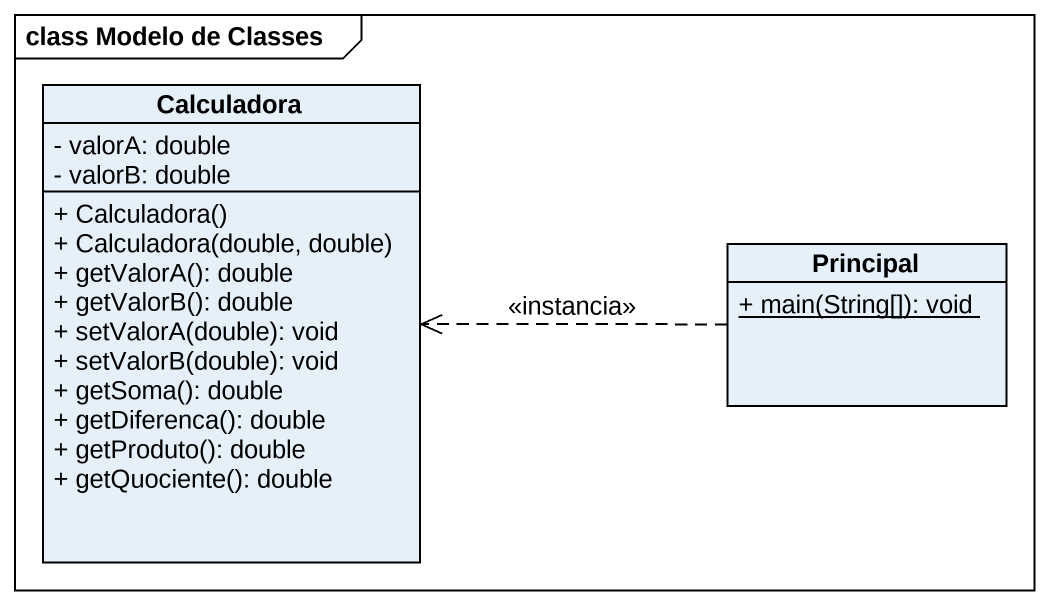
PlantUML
@startuml
mainframe class Modelo de Classes
hide circle
hide empty members
skinparam classAttributeIconSize 0
class Calculadora {
  - valorA: double
  - valorB: double
  + Calculadora()
  + Calculadora(double, double)
  + getValorA(): double
  + getValorB(): double
  + setValorA(double): void
  + setValorB(double): void
  + getSoma(): double
  + getDiferenca(): double
  + getProduto(): double
  + getQuociente(): double
}
class Principal {
  {static} + main(String[]): void
}
Principal .left.> Calculadora : <<instancia>>
@enduml
